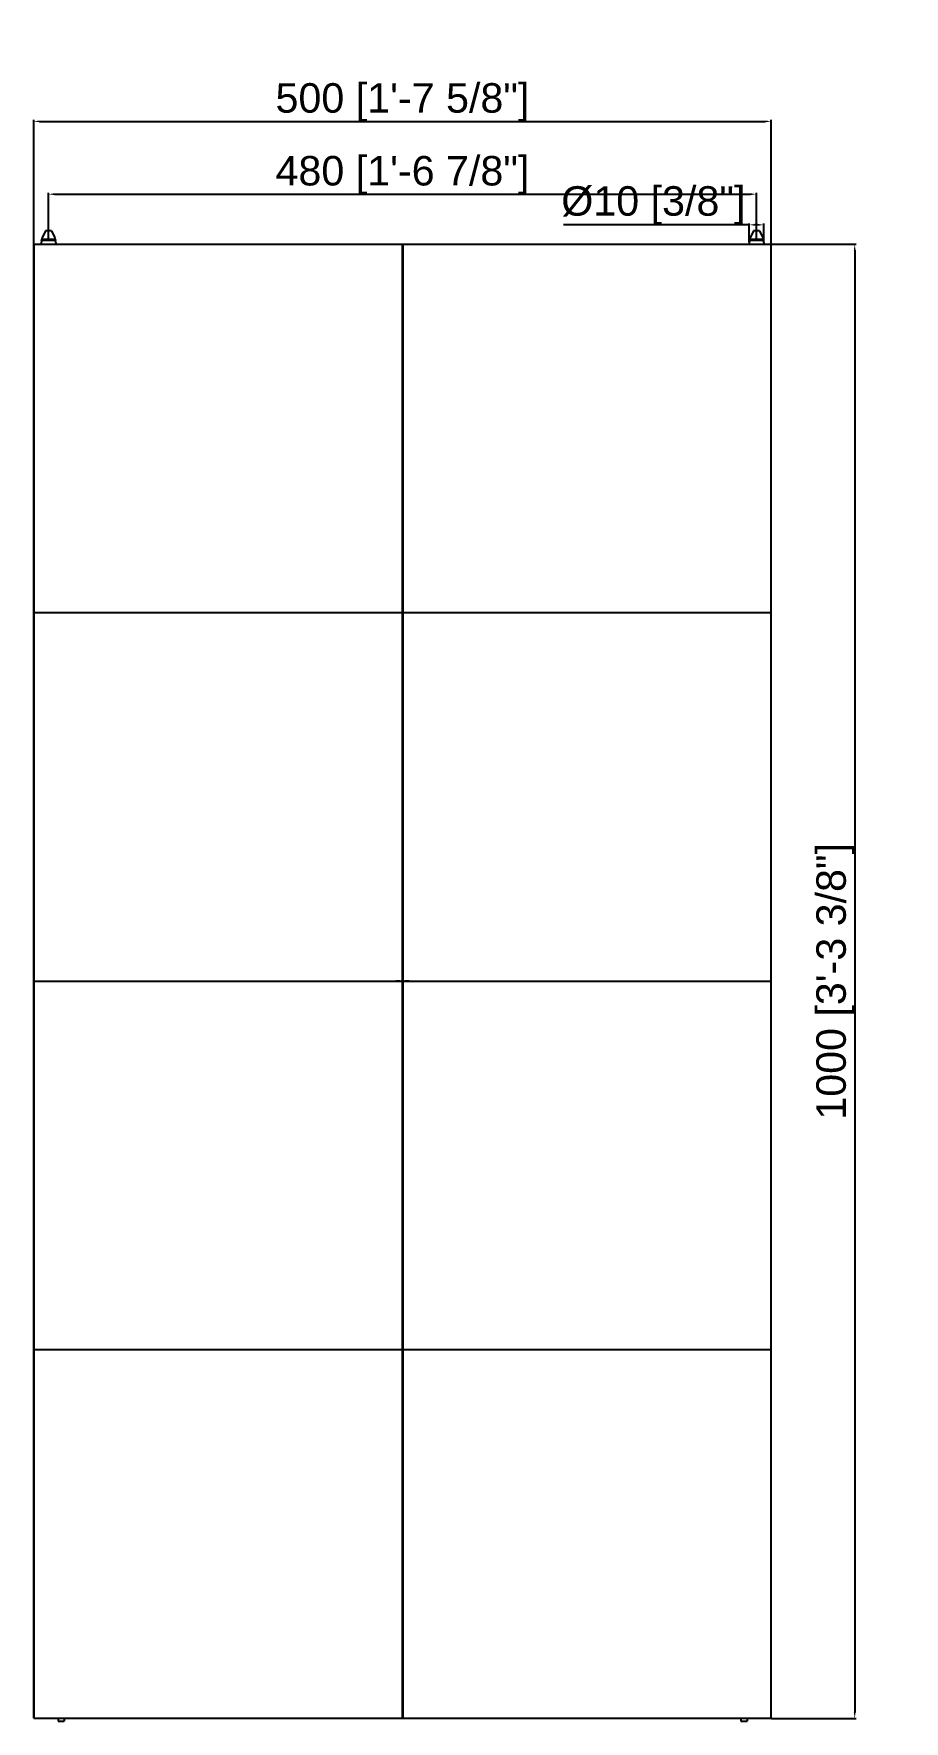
# Model space of a CAD drawing. Header units: millimetres. Extents: x -3132 to 28633, y 682 to 5849.
# Drawn here: x 5921 to 6511, y 1704 to 2848 of the extents above; entities that cross this region are included whole.
import ezdxf

# ---------------------------------------------------------------- set-up
doc = ezdxf.new("R2010")
doc.units = ezdxf.units.MM
doc.styles.get("Standard").update_dxf_attribs({"font": 'arial.ttf'})
doc.dimstyles.new('ISO-20', dxfattribs={"dimtxt": 20, "dimasz": 4, "dimexe": 1, "dimexo": 0.2, "dimgap": 0, "dimtad": 1, "dimtoh": 1, "dimdec": 1, "dimzin": 9, "dimdsep": 46, "dimtxsty": 'Standard', "dimblk": '_FILLED', "dimcen": 0.2, "dimclrd": 256, "dimclre": 256, "dimclrt": 256, "dimadec": 1, "dimazin": 2, "dimtfac": 1, "dimtdec": 1, "dimtofl": 0, "dimtmove": 0, "dimatfit": 3, "dimldrblk": '_FILLED', "dimfxl": 1, "dimtolj": 1, "dimtzin": 0, "dimarcsym": 0})

# ---------------------------------------------------------------- blocks, each defined once
blk = doc.blocks.new('_FILLED')
at = {"color": 0, "linetype": 'ByBlock'}
blk.add_solid([(0, 0), (-1, 0.15), (-1, -0.15)], dxfattribs=at)
blk = doc.blocks.new('*D4')
at = {"lineweight": -2, "transparency": 16777216}
for p, q in [((5920.7, 2705.7), (5920.7, 2789.9)), ((5924.7, 2788.9), (6416.7, 2788.9)), ((6420.7, 2705.7), (6420.7, 2789.9))]:
    blk.add_line(p, q, dxfattribs=at)
at = {"layer": 'Defpoints', "color": 0, "transparency": 16777216}
for p in [(6420.7, 2788.9), (5920.7, 2705.5), (6420.7, 2705.5)]:
    blk.add_point(p, dxfattribs=at)
at = {"lineweight": -2, "transparency": 16777216, "xscale": 4, "yscale": 4, "zscale": 4, "rotation": 180}
blk.add_blockref('_FILLED', (5920.7, 2788.9), dxfattribs=at)
at = {"lineweight": -2, "transparency": 16777216, "xscale": 4, "yscale": 4, "zscale": 4}
blk.add_blockref('_FILLED', (6420.7, 2788.9), dxfattribs=at)
at = {"transparency": 16777216, "insert": (6170.7, 2801.8), "char_height": 20, "attachment_point": 5}
blk.add_mtext('\\A1;500 [1\'-7 5/8"]', dxfattribs=at)
blk = doc.blocks.new('*D5')
at = {"lineweight": -2, "transparency": 16777216}
for p, q in [((6420.9, 2705.5), (6478.3, 2705.5)), ((6477.3, 2701.5), (6477.3, 1709.5)), ((6420.9, 1705.5), (6478.3, 1705.5))]:
    blk.add_line(p, q, dxfattribs=at)
at = {"layer": 'Defpoints', "color": 0, "transparency": 16777216}
for p in [(6420.7, 2705.5), (6420.7, 1705.5), (6477.3, 1705.5)]:
    blk.add_point(p, dxfattribs=at)
at = {"lineweight": -2, "transparency": 16777216, "xscale": 4, "yscale": 4, "zscale": 4}
for p, rotation in [((6477.3, 2705.5), 90), ((6477.3, 1705.5), 270)]:
    blk.add_blockref('_FILLED', p, dxfattribs=dict(at, rotation=rotation))
at = {"transparency": 16777216, "insert": (6464.3, 2205.5), "char_height": 20, "attachment_point": 5, "rotation": 90}
blk.add_mtext('\\A1;1000 [3\'-3 3/8"]', dxfattribs=at)
blk = doc.blocks.new('*D9')
at = {"lineweight": -2, "transparency": 16777216}
for p, q in [((5930.7, 2709.2), (5930.7, 2740.5)), ((5934.7, 2739.5), (6406.7, 2739.5)), ((6410.7, 2709.2), (6410.7, 2740.5))]:
    blk.add_line(p, q, dxfattribs=at)
at = {"layer": 'Defpoints', "color": 0, "transparency": 16777216}
for p in [(6410.7, 2739.5), (5930.7, 2709), (6410.7, 2709)]:
    blk.add_point(p, dxfattribs=at)
at = {"lineweight": -2, "transparency": 16777216, "xscale": 4, "yscale": 4, "zscale": 4, "rotation": 180}
blk.add_blockref('_FILLED', (5930.7, 2739.5), dxfattribs=at)
at = {"lineweight": -2, "transparency": 16777216, "xscale": 4, "yscale": 4, "zscale": 4}
blk.add_blockref('_FILLED', (6410.7, 2739.5), dxfattribs=at)
at = {"transparency": 16777216, "insert": (6170.7, 2752.4), "char_height": 20, "attachment_point": 5}
blk.add_mtext('\\A1;480 [1\'-6 7/8"]', dxfattribs=at)
blk = doc.blocks.new('*D14')
at = {"lineweight": -2, "transparency": 16777216}
for p, q in [((6405.7, 2718.7), (6279.8, 2718.7)), ((6405.7, 2707), (6405.7, 2719.7)), ((6411.7, 2718.7), (6409.7, 2718.7)), ((6415.7, 2707), (6415.7, 2719.7))]:
    blk.add_line(p, q, dxfattribs=at)
at = {"layer": 'Defpoints', "color": 0, "transparency": 16777216}
for p in [(6405.7, 2718.7), (6405.7, 2706.8), (6415.7, 2706.8)]:
    blk.add_point(p, dxfattribs=at)
at = {"lineweight": -2, "transparency": 16777216, "xscale": 4, "yscale": 4, "zscale": 4, "rotation": 180}
blk.add_blockref('_FILLED', (6405.7, 2718.7), dxfattribs=at)
at = {"lineweight": -2, "transparency": 16777216, "xscale": 4, "yscale": 4, "zscale": 4}
blk.add_blockref('_FILLED', (6415.7, 2718.7), dxfattribs=at)
at = {"transparency": 16777216, "insert": (6340.8, 2731.9), "char_height": 20, "attachment_point": 5}
blk.add_mtext('\\A1;%%c10 [3/8"]', dxfattribs=at)

msp = doc.modelspace()

# ---------------------------------------------------------------- linework, layer by layer
at = {"linetype": 'Continuous'}
for p, q in [((5928.747, 2714.533), (5926.622, 2710.283)), ((5932.747, 2714.533), (5928.747, 2714.533)), ((5932.747, 2714.533), (5934.872, 2710.283)), ((6408.747, 2714.533), (6406.622, 2710.283)), ((6412.747, 2714.533), (6408.747, 2714.533)), ((6412.747, 2714.533), (6414.872, 2710.283)), ((5920.747, 1705.533), (5920.747, 2705.533)), ((5920.747, 2705.533), (6420.747, 2705.533)), ((5920.847, 2705.433), (5920.847, 2455.633)), ((6170.647, 2705.433), (5920.847, 2705.433)), ((5925.786, 2706.897), (5925.747, 2706.783)), ((5925.747, 2706.783), (5925.747, 2705.533)), ((5925.832, 2707.042), (5925.786, 2706.897)), ((5925.887, 2707.239), (5925.832, 2707.042)), ((5925.949, 2707.491), (5925.887, 2707.239)), ((5935.454, 2708.061), (5926.039, 2708.061)), ((5926.119, 2708.515), (5926.123, 2708.533)), ((5926.269, 2708.955), (5935.224, 2708.955)), ((5926.482, 2709.534), (5926.542, 2709.763)), ((5926.542, 2709.763), (5926.582, 2709.962)), ((5926.582, 2709.962), (5926.603, 2710.104)), ((5926.603, 2710.104), (5926.612, 2710.181)), ((5926.612, 2710.181), (5926.616, 2710.219)), ((5926.616, 2710.219), (5926.622, 2710.283)), ((5934.872, 2710.283), (5934.877, 2710.219)), ((5934.877, 2710.219), (5934.882, 2710.181)), ((5934.882, 2710.181), (5934.89, 2710.104)), ((5934.89, 2710.104), (5934.9, 2710.04)), ((5934.9, 2710.04), (5934.917, 2709.933)), ((5935.371, 2708.531), (5935.375, 2708.515)), ((5935.747, 2706.783), (5935.747, 2705.533)), ((5936.247, 2705.533), (5936.247, 2705.433)), ((5936.42, 2705.533), (5936.42, 2705.433)), ((5938.412, 2705.433), (5938.412, 2705.533)), ((5940.082, 2705.533), (5940.082, 2705.433)), ((5942.074, 2705.433), (5942.074, 2705.533)), ((5942.247, 2705.433), (5942.247, 2705.533)), ((5948.747, 2705.433), (5948.747, 2705.533)), ((5949.902, 2705.433), (5949.902, 2705.533)), ((6024.592, 2705.433), (6024.592, 2705.533)), ((6025.747, 2705.533), (6025.747, 2705.433)), ((6065.747, 2705.433), (6065.747, 2705.533)), ((6066.902, 2705.433), (6066.902, 2705.533)), ((6149.592, 2705.433), (6149.592, 2705.533)), ((6150.747, 2705.533), (6150.747, 2705.433)), ((6170.647, 2455.633), (6170.647, 2705.433)), ((6170.847, 2703.733), (6170.647, 2703.733)), ((6170.847, 2703.411), (6170.647, 2703.411)), ((6170.847, 2702.933), (6170.647, 2702.933)), ((6170.847, 2701.933), (6170.647, 2701.933)), ((6170.847, 2705.433), (6170.847, 2455.633)), ((6420.647, 2705.433), (6170.847, 2705.433)), ((6190.747, 2705.433), (6190.747, 2705.533)), ((6191.902, 2705.433), (6191.902, 2705.533)), ((6274.592, 2705.433), (6274.592, 2705.533)), ((6275.747, 2705.533), (6275.747, 2705.433)), ((6315.747, 2705.433), (6315.747, 2705.533)), ((6316.902, 2705.433), (6316.902, 2705.533)), ((6391.592, 2705.433), (6391.592, 2705.533)), ((6392.747, 2705.533), (6392.747, 2705.433)), ((6399.247, 2705.533), (6399.247, 2705.433)), ((6399.42, 2705.533), (6399.42, 2705.433)), ((6401.412, 2705.433), (6401.412, 2705.533)), ((6403.082, 2705.533), (6403.082, 2705.433)), ((6405.074, 2705.433), (6405.074, 2705.533)), ((6405.247, 2705.433), (6405.247, 2705.533)), ((6405.786, 2706.897), (6405.747, 2706.783)), ((6405.747, 2706.783), (6405.747, 2705.533)), ((6405.832, 2707.042), (6405.786, 2706.897)), ((6405.887, 2707.239), (6405.832, 2707.042)), ((6405.949, 2707.491), (6405.887, 2707.239)), ((6415.454, 2708.061), (6406.039, 2708.061)), ((6406.119, 2708.515), (6406.123, 2708.533)), ((6406.269, 2708.955), (6415.224, 2708.955)), ((6406.482, 2709.534), (6406.542, 2709.763)), ((6406.542, 2709.763), (6406.582, 2709.962)), ((6406.582, 2709.962), (6406.603, 2710.104)), ((6406.603, 2710.104), (6406.612, 2710.181)), ((6406.612, 2710.181), (6406.616, 2710.219)), ((6406.616, 2710.219), (6406.622, 2710.283)), ((6414.872, 2710.283), (6414.877, 2710.219)), ((6414.877, 2710.219), (6414.882, 2710.181)), ((6414.882, 2710.181), (6414.89, 2710.104)), ((6414.89, 2710.104), (6414.9, 2710.04)), ((6414.9, 2710.04), (6414.917, 2709.933)), ((6415.371, 2708.531), (6415.375, 2708.515)), ((6415.747, 2706.783), (6415.747, 2705.533)), ((6420.647, 2455.633), (6420.647, 2705.433)), ((6420.747, 1705.533), (6420.747, 2705.533)), ((6170.847, 2700.971), (6170.647, 2700.971)), ((6170.647, 2699.976), (6170.847, 2699.976)), ((6170.847, 2698.558), (6170.647, 2698.558)), ((6170.647, 2697.564), (6170.847, 2697.564)), ((6170.847, 2696.651), (6170.647, 2696.651)), ((6170.647, 2693.652), (6170.847, 2693.652)), ((5920.747, 2680.033), (5920.847, 2680.033)), ((5920.847, 2678.878), (5920.747, 2678.878)), ((6170.847, 2687.011), (6170.647, 2687.011)), ((6170.647, 2686.016), (6170.847, 2686.016)), ((6170.847, 2685.833), (6170.647, 2685.833)), ((6170.847, 2684.033), (6170.647, 2684.033)), ((6420.647, 2680.033), (6420.747, 2680.033)), ((6420.647, 2678.878), (6420.747, 2678.878)), ((6170.847, 2636.099), (6170.647, 2636.099)), ((6170.647, 2634.601), (6170.847, 2634.601)), ((6170.847, 2632.014), (6170.647, 2632.014)), ((6170.647, 2631.516), (6170.847, 2631.516)), ((6170.847, 2631.455), (6170.647, 2631.455)), ((6170.647, 2630.455), (6170.847, 2630.455)), ((6170.847, 2626.499), (6170.647, 2626.499)), ((6170.647, 2625.499), (6170.847, 2625.499)), ((6170.847, 2624.729), (6170.647, 2624.729)), ((6170.647, 2624.229), (6170.847, 2624.229)), ((6170.847, 2623.316), (6170.647, 2623.316)), ((6170.647, 2622.816), (6170.847, 2622.816)), ((6170.847, 2622.71), (6170.647, 2622.71)), ((6170.647, 2622.21), (6170.847, 2622.21)), ((6170.647, 2613.267), (6170.747, 2613.322)), ((6170.847, 2613.267), (6170.747, 2613.322)), ((5920.747, 2602.533), (5920.847, 2602.533)), ((5920.747, 2600.533), (5920.847, 2600.533)), ((6420.747, 2602.533), (6420.647, 2602.533)), ((6420.647, 2600.533), (6420.747, 2600.533)), ((5920.847, 2560.533), (5920.747, 2560.533)), ((5920.747, 2558.533), (5920.847, 2558.533)), ((6420.747, 2560.533), (6420.647, 2560.533)), ((6420.747, 2558.533), (6420.647, 2558.533)), ((6170.647, 2548.843), (6170.747, 2548.859)), ((6170.727, 2547.708), (6170.647, 2547.782)), ((6170.727, 2547.708), (6170.747, 2548.065)), ((6170.747, 2548.065), (6170.747, 2548.984)), ((6170.767, 2547.708), (6170.847, 2547.782)), ((6170.847, 2521.947), (6170.647, 2521.947)), ((6170.647, 2521.24), (6170.847, 2521.24)), ((6170.847, 2518.412), (6170.647, 2518.412)), ((6170.647, 2516.29), (6170.847, 2516.29)), ((5920.847, 2476.688), (5920.747, 2476.688)), ((5920.847, 2475.533), (5920.747, 2475.533)), ((6170.847, 2479.276), (6170.647, 2479.276)), ((6170.647, 2477.154), (6170.847, 2477.154)), ((6170.847, 2474.326), (6170.647, 2474.326)), ((6170.647, 2473.619), (6170.847, 2473.619)), ((6420.647, 2476.688), (6420.747, 2476.688)), ((6420.747, 2475.533), (6420.647, 2475.533)), ((5920.847, 2455.633), (6170.647, 2455.633)), ((5920.847, 2455.433), (5920.847, 2205.633)), ((6170.647, 2455.433), (5920.847, 2455.433)), ((5922.547, 2455.633), (5922.547, 2455.433)), ((5922.869, 2455.633), (5922.869, 2455.433)), ((5923.347, 2455.633), (5923.347, 2455.433)), ((5931.413, 2455.633), (5931.413, 2455.433)), ((5932.408, 2455.433), (5932.408, 2455.633)), ((5939.269, 2455.633), (5939.269, 2455.433)), ((5940.264, 2455.433), (5940.264, 2455.633)), ((5940.447, 2455.633), (5940.447, 2455.433)), ((5942.247, 2455.633), (5942.247, 2455.433)), ((6033.725, 2455.633), (6033.525, 2455.433)), ((6036.071, 2455.433), (6036.271, 2455.633)), ((6036.52, 2455.633), (6036.32, 2455.433)), ((6036.732, 2455.433), (6036.932, 2455.633)), ((6037.196, 2455.633), (6036.996, 2455.433)), ((6038.191, 2455.633), (6037.991, 2455.433)), ((6040.313, 2455.433), (6040.513, 2455.633)), ((6041.721, 2455.433), (6041.921, 2455.633)), ((6043.682, 2455.433), (6043.682, 2455.633)), ((6044.677, 2455.433), (6044.677, 2455.633)), ((6044.829, 2455.633), (6044.829, 2455.433)), ((6046.664, 2455.433), (6046.664, 2455.633)), ((6046.816, 2455.633), (6046.816, 2455.433)), ((6047.812, 2455.633), (6047.812, 2455.433)), ((6052.067, 2455.633), (6051.867, 2455.433)), ((6053.274, 2455.433), (6053.474, 2455.633)), ((6053.807, 2455.633), (6053.607, 2455.433)), ((6056.152, 2455.433), (6056.352, 2455.633)), ((6094.747, 2455.433), (6094.747, 2455.633)), ((6096.547, 2455.433), (6096.547, 2455.633)), ((6096.967, 2455.633), (6096.967, 2455.433)), ((6097.962, 2455.433), (6097.962, 2455.633)), ((6107.532, 2455.633), (6107.532, 2455.433)), ((6108.526, 2455.433), (6108.526, 2455.633)), ((6108.947, 2455.433), (6108.947, 2455.633)), ((6110.747, 2455.633), (6110.747, 2455.433)), ((6112.608, 2455.633), (6112.608, 2455.433)), ((6113.61, 2455.433), (6113.61, 2455.633)), ((6117.781, 2455.633), (6117.781, 2455.433)), ((6118.781, 2455.433), (6118.781, 2455.633)), ((6119.551, 2455.633), (6119.551, 2455.433)), ((6120.05, 2455.433), (6120.05, 2455.633)), ((6121.447, 2455.433), (6121.447, 2455.633)), ((6121.57, 2455.633), (6121.57, 2455.433)), ((6122.069, 2455.433), (6122.069, 2455.633)), ((6155.689, 2455.633), (6155.689, 2455.433)), ((6156.688, 2455.433), (6156.688, 2455.633)), ((6156.847, 2455.433), (6156.847, 2455.633)), ((6158.647, 2455.633), (6158.647, 2455.433)), ((6158.805, 2455.633), (6158.805, 2455.433)), ((6159.805, 2455.433), (6159.805, 2455.633)), ((6170.647, 2205.633), (6170.647, 2455.433)), ((6170.847, 2455.633), (6420.647, 2455.633)), ((6170.847, 2455.433), (6170.847, 2205.633)), ((6420.647, 2455.433), (6170.847, 2455.433)), ((6181.689, 2455.633), (6181.689, 2455.433)), ((6182.688, 2455.433), (6182.688, 2455.633)), ((6182.847, 2455.433), (6182.847, 2455.633)), ((6184.647, 2455.633), (6184.647, 2455.433)), ((6184.805, 2455.633), (6184.805, 2455.433)), ((6185.805, 2455.433), (6185.805, 2455.633)), ((6219.424, 2455.633), (6219.424, 2455.433)), ((6219.924, 2455.433), (6219.924, 2455.633)), ((6220.03, 2455.633), (6220.03, 2455.433)), ((6220.53, 2455.433), (6220.53, 2455.633)), ((6221.443, 2455.633), (6221.443, 2455.433)), ((6221.943, 2455.433), (6221.943, 2455.633)), ((6222.713, 2455.633), (6222.713, 2455.433)), ((6223.713, 2455.433), (6223.713, 2455.633)), ((6227.883, 2455.633), (6227.883, 2455.433)), ((6228.885, 2455.433), (6228.885, 2455.633)), ((6230.747, 2455.633), (6230.747, 2455.433)), ((6232.547, 2455.433), (6232.547, 2455.633)), ((6232.967, 2455.633), (6232.967, 2455.433)), ((6233.962, 2455.433), (6233.962, 2455.633)), ((6243.532, 2455.633), (6243.532, 2455.433)), ((6244.526, 2455.433), (6244.526, 2455.633)), ((6244.947, 2455.433), (6244.947, 2455.633)), ((6246.747, 2455.433), (6246.747, 2455.633)), ((6285.141, 2455.633), (6285.341, 2455.433)), ((6287.887, 2455.433), (6287.687, 2455.633)), ((6288.02, 2455.633), (6288.22, 2455.433)), ((6289.627, 2455.433), (6289.427, 2455.633)), ((6293.682, 2455.433), (6293.682, 2455.633)), ((6294.677, 2455.433), (6294.677, 2455.633)), ((6294.829, 2455.633), (6294.829, 2455.433)), ((6296.664, 2455.433), (6296.664, 2455.633)), ((6296.816, 2455.633), (6296.816, 2455.433)), ((6297.812, 2455.633), (6297.812, 2455.433)), ((6299.572, 2455.633), (6299.772, 2455.433)), ((6300.98, 2455.633), (6301.18, 2455.433)), ((6303.503, 2455.433), (6303.303, 2455.633)), ((6304.498, 2455.433), (6304.298, 2455.633)), ((6304.562, 2455.633), (6304.762, 2455.433)), ((6305.173, 2455.433), (6304.973, 2455.633)), ((6305.223, 2455.633), (6305.423, 2455.433)), ((6307.969, 2455.433), (6307.769, 2455.633)), ((6399.247, 2455.633), (6399.247, 2455.433)), ((6401.047, 2455.633), (6401.047, 2455.433)), ((6401.23, 2455.633), (6401.23, 2455.433)), ((6402.225, 2455.433), (6402.225, 2455.633)), ((6409.085, 2455.633), (6409.085, 2455.433)), ((6410.08, 2455.433), (6410.08, 2455.633)), ((6418.147, 2455.633), (6418.147, 2455.433)), ((6418.625, 2455.633), (6418.625, 2455.433)), ((6418.947, 2455.433), (6418.947, 2455.633)), ((6420.647, 2205.633), (6420.647, 2455.433)), ((5920.747, 2435.533), (5920.847, 2435.533)), ((5920.847, 2434.378), (5920.747, 2434.378)), ((6170.847, 2437.447), (6170.647, 2437.447)), ((6170.647, 2436.74), (6170.847, 2436.74)), ((6170.847, 2433.912), (6170.647, 2433.912)), ((6170.647, 2431.79), (6170.847, 2431.79)), ((6420.647, 2435.533), (6420.747, 2435.533)), ((6420.647, 2434.378), (6420.747, 2434.378)), ((6170.847, 2394.776), (6170.647, 2394.776)), ((6170.647, 2392.654), (6170.847, 2392.654)), ((6170.847, 2389.826), (6170.647, 2389.826)), ((6170.647, 2389.119), (6170.847, 2389.119)), ((6170.647, 2363.267), (6170.747, 2363.322)), ((6170.847, 2363.267), (6170.747, 2363.322)), ((5920.747, 2352.533), (5920.847, 2352.533)), ((5920.747, 2350.533), (5920.847, 2350.533)), ((6420.747, 2352.533), (6420.647, 2352.533)), ((6420.647, 2350.533), (6420.747, 2350.533)), ((5920.847, 2310.533), (5920.747, 2310.533)), ((5920.747, 2308.533), (5920.847, 2308.533)), ((6420.747, 2310.533), (6420.647, 2310.533)), ((6420.747, 2308.533), (6420.647, 2308.533)), ((6170.647, 2298.843), (6170.747, 2298.859)), ((6170.727, 2297.708), (6170.647, 2297.782)), ((6170.727, 2297.708), (6170.747, 2298.065)), ((6170.747, 2298.065), (6170.747, 2298.984)), ((6170.767, 2297.708), (6170.847, 2297.782)), ((6170.847, 2271.947), (6170.647, 2271.947)), ((6170.647, 2271.24), (6170.847, 2271.24)), ((6170.847, 2268.412), (6170.647, 2268.412)), ((6170.647, 2266.29), (6170.847, 2266.29)), ((5920.847, 2232.188), (5920.747, 2232.188)), ((5920.847, 2231.033), (5920.747, 2231.033)), ((6170.847, 2229.276), (6170.647, 2229.276)), ((6170.647, 2227.154), (6170.847, 2227.154)), ((6170.847, 2224.326), (6170.647, 2224.326)), ((6170.647, 2223.619), (6170.847, 2223.619)), ((6420.647, 2232.188), (6420.747, 2232.188)), ((6420.647, 2231.033), (6420.747, 2231.033)), ((6170.647, 2214.969), (6170.747, 2215.183)), ((6170.747, 2215.183), (6170.847, 2214.969)), ((5920.847, 2205.633), (6170.647, 2205.633)), ((5920.847, 2205.433), (5920.847, 1955.633)), ((6170.647, 2205.433), (5920.847, 2205.433)), ((5922.547, 2205.633), (5922.547, 2205.433)), ((5970.547, 2205.633), (5970.547, 2205.433)), ((5972.354, 2205.633), (5972.354, 2205.433)), ((5973.845, 2205.433), (5973.845, 2205.633)), ((5977.649, 2205.633), (5977.649, 2205.433)), ((5979.139, 2205.433), (5979.139, 2205.633)), ((5980.947, 2205.433), (5980.947, 2205.633)), ((6044.882, 2205.633), (6044.882, 2205.433)), ((6046.612, 2205.433), (6046.612, 2205.633)), ((6098.367, 2205.633), (6098.367, 2205.433)), ((6098.682, 2205.633), (6098.682, 2205.433)), ((6100.488, 2205.433), (6100.488, 2205.633)), ((6100.75, 2205.633), (6100.75, 2205.433)), ((6104.449, 2205.433), (6104.449, 2205.633)), ((6104.622, 2205.633), (6104.622, 2205.433)), ((6108.872, 2205.433), (6108.872, 2205.633)), ((6109.045, 2205.633), (6109.045, 2205.433)), ((6114.047, 2205.633), (6114.047, 2205.433)), ((6114.565, 2205.633), (6114.565, 2205.433)), ((6115.334, 2205.633), (6115.334, 2205.433)), ((6116.333, 2205.433), (6116.333, 2205.633)), ((6117.161, 2205.633), (6117.161, 2205.433)), ((6118.16, 2205.433), (6118.16, 2205.633)), ((6118.929, 2205.433), (6118.929, 2205.633)), ((6119.447, 2205.433), (6119.447, 2205.633)), ((6121.447, 2205.433), (6121.447, 2205.633)), ((6121.57, 2205.633), (6121.57, 2205.433)), ((6122.069, 2205.433), (6122.069, 2205.633)), ((6155.689, 2205.633), (6155.689, 2205.433)), ((6156.688, 2205.433), (6156.688, 2205.633)), ((6156.847, 2205.433), (6156.847, 2205.633)), ((6158.647, 2205.633), (6158.647, 2205.433)), ((6158.805, 2205.633), (6158.805, 2205.433)), ((6159.805, 2205.433), (6159.805, 2205.633)), ((6166.247, 2205.533), (6166.293, 2205.633)), ((6169.247, 2205.533), (6166.247, 2205.533)), ((6170.647, 1955.633), (6170.647, 2205.433)), ((6170.847, 2205.633), (6420.647, 2205.633)), ((6170.847, 2205.433), (6170.847, 1955.633)), ((6420.647, 2205.433), (6170.847, 2205.433)), ((6175.247, 2205.533), (6172.247, 2205.533)), ((6175.2, 2205.633), (6175.247, 2205.533)), ((6181.689, 2205.633), (6181.689, 2205.433)), ((6182.688, 2205.433), (6182.688, 2205.633)), ((6182.847, 2205.433), (6182.847, 2205.633)), ((6184.647, 2205.633), (6184.647, 2205.433)), ((6184.805, 2205.633), (6184.805, 2205.433)), ((6185.805, 2205.433), (6185.805, 2205.633)), ((6219.424, 2205.633), (6219.424, 2205.433)), ((6219.924, 2205.433), (6219.924, 2205.633)), ((6220.03, 2205.633), (6220.03, 2205.433)), ((6220.53, 2205.433), (6220.53, 2205.633)), ((6222.047, 2205.633), (6222.047, 2205.433)), ((6222.565, 2205.633), (6222.565, 2205.433)), ((6223.334, 2205.633), (6223.334, 2205.433)), ((6224.333, 2205.433), (6224.333, 2205.633)), ((6225.161, 2205.633), (6225.161, 2205.433)), ((6226.16, 2205.433), (6226.16, 2205.633)), ((6226.929, 2205.433), (6226.929, 2205.633)), ((6227.447, 2205.433), (6227.447, 2205.633)), ((6232.449, 2205.433), (6232.449, 2205.633)), ((6232.622, 2205.633), (6232.622, 2205.433)), ((6236.872, 2205.433), (6236.872, 2205.633)), ((6237.045, 2205.633), (6237.045, 2205.433)), ((6240.744, 2205.433), (6240.744, 2205.633)), ((6241.006, 2205.633), (6241.006, 2205.433)), ((6242.812, 2205.633), (6242.812, 2205.433)), ((6243.126, 2205.633), (6243.126, 2205.433)), ((6294.882, 2205.433), (6294.882, 2205.633)), ((6296.612, 2205.633), (6296.612, 2205.433)), ((6360.547, 2205.433), (6360.547, 2205.633)), ((6362.354, 2205.633), (6362.354, 2205.433)), ((6363.845, 2205.433), (6363.845, 2205.633)), ((6367.649, 2205.633), (6367.649, 2205.433)), ((6369.139, 2205.433), (6369.139, 2205.633)), ((6370.947, 2205.633), (6370.947, 2205.433)), ((6418.947, 2205.633), (6418.947, 2205.433)), ((6420.647, 1955.633), (6420.647, 2205.433)), ((6170.847, 2196.533), (6170.647, 2196.533)), ((6170.847, 2187.447), (6170.647, 2187.447)), ((6170.647, 2186.74), (6170.847, 2186.74)), ((5920.747, 2180.033), (5920.847, 2180.033)), ((5920.847, 2178.878), (5920.747, 2178.878)), ((6170.847, 2183.912), (6170.647, 2183.912)), ((6170.647, 2181.79), (6170.847, 2181.79)), ((6420.747, 2180.033), (6420.647, 2180.033)), ((6420.647, 2178.878), (6420.747, 2178.878)), ((6170.847, 2144.776), (6170.647, 2144.776)), ((6170.647, 2142.654), (6170.847, 2142.654)), ((6170.847, 2139.826), (6170.647, 2139.826)), ((6170.647, 2139.119), (6170.847, 2139.119)), ((6170.647, 2113.267), (6170.747, 2113.322)), ((6170.847, 2113.267), (6170.747, 2113.322)), ((5920.747, 2102.533), (5920.847, 2102.533)), ((5920.747, 2100.533), (5920.847, 2100.533)), ((6420.747, 2102.533), (6420.647, 2102.533)), ((6420.647, 2100.533), (6420.747, 2100.533)), ((5920.847, 2060.533), (5920.747, 2060.533)), ((5920.747, 2058.533), (5920.847, 2058.533)), ((6420.747, 2060.533), (6420.647, 2060.533)), ((6420.747, 2058.533), (6420.647, 2058.533)), ((6170.647, 2048.843), (6170.747, 2048.859)), ((6170.727, 2047.708), (6170.647, 2047.782)), ((6170.727, 2047.708), (6170.747, 2048.065)), ((6170.747, 2048.065), (6170.747, 2048.984)), ((6170.767, 2047.708), (6170.847, 2047.782)), ((6170.847, 2021.947), (6170.647, 2021.947)), ((6170.647, 2021.24), (6170.847, 2021.24)), ((6170.847, 2018.412), (6170.647, 2018.412)), ((6170.647, 2016.29), (6170.847, 2016.29)), ((5920.847, 1976.688), (5920.747, 1976.688)), ((5920.847, 1975.533), (5920.747, 1975.533)), ((6170.847, 1979.276), (6170.647, 1979.276)), ((6170.647, 1977.154), (6170.847, 1977.154)), ((6170.847, 1974.326), (6170.647, 1974.326)), ((6170.647, 1973.619), (6170.847, 1973.619)), ((6420.647, 1976.688), (6420.747, 1976.688)), ((6420.747, 1975.533), (6420.647, 1975.533)), ((5920.847, 1955.633), (6170.647, 1955.633)), ((5920.847, 1955.433), (5920.847, 1705.633)), ((6170.647, 1955.433), (5920.847, 1955.433)), ((5922.547, 1955.633), (5922.547, 1955.433)), ((5922.869, 1955.433), (5922.869, 1955.633)), ((5923.347, 1955.433), (5923.347, 1955.633)), ((5931.413, 1955.633), (5931.413, 1955.433)), ((5932.408, 1955.433), (5932.408, 1955.633)), ((5939.269, 1955.633), (5939.269, 1955.433)), ((5940.264, 1955.433), (5940.264, 1955.633)), ((5940.447, 1955.433), (5940.447, 1955.633)), ((5942.247, 1955.433), (5942.247, 1955.633)), ((6033.525, 1955.633), (6033.725, 1955.433)), ((6036.271, 1955.433), (6036.071, 1955.633)), ((6036.32, 1955.633), (6036.52, 1955.433)), ((6036.932, 1955.433), (6036.732, 1955.633)), ((6036.996, 1955.633), (6037.196, 1955.433)), ((6037.991, 1955.633), (6038.191, 1955.433)), ((6040.513, 1955.433), (6040.313, 1955.633)), ((6041.921, 1955.433), (6041.721, 1955.633)), ((6043.682, 1955.433), (6043.682, 1955.633)), ((6044.677, 1955.433), (6044.677, 1955.633)), ((6044.829, 1955.633), (6044.829, 1955.433)), ((6046.664, 1955.433), (6046.664, 1955.633)), ((6046.816, 1955.633), (6046.816, 1955.433)), ((6047.812, 1955.633), (6047.812, 1955.433)), ((6051.867, 1955.633), (6052.067, 1955.433)), ((6053.474, 1955.433), (6053.274, 1955.633)), ((6053.607, 1955.633), (6053.807, 1955.433)), ((6056.352, 1955.433), (6056.152, 1955.633)), ((6094.747, 1955.633), (6094.747, 1955.433)), ((6096.547, 1955.633), (6096.547, 1955.433)), ((6096.967, 1955.633), (6096.967, 1955.433)), ((6097.962, 1955.433), (6097.962, 1955.633)), ((6107.532, 1955.633), (6107.532, 1955.433)), ((6108.526, 1955.433), (6108.526, 1955.633)), ((6108.947, 1955.633), (6108.947, 1955.433)), ((6110.747, 1955.433), (6110.747, 1955.633)), ((6112.608, 1955.633), (6112.608, 1955.433)), ((6113.61, 1955.433), (6113.61, 1955.633)), ((6117.781, 1955.633), (6117.781, 1955.433)), ((6118.781, 1955.433), (6118.781, 1955.633)), ((6119.551, 1955.633), (6119.551, 1955.433)), ((6120.05, 1955.433), (6120.05, 1955.633)), ((6121.447, 1955.433), (6121.447, 1955.633)), ((6121.57, 1955.633), (6121.57, 1955.433)), ((6122.069, 1955.433), (6122.069, 1955.633)), ((6155.689, 1955.633), (6155.689, 1955.433)), ((6156.688, 1955.433), (6156.688, 1955.633)), ((6156.847, 1955.433), (6156.847, 1955.633)), ((6158.647, 1955.633), (6158.647, 1955.433)), ((6158.805, 1955.633), (6158.805, 1955.433)), ((6159.805, 1955.433), (6159.805, 1955.633)), ((6170.647, 1705.633), (6170.647, 1955.433)), ((6170.847, 1955.633), (6420.647, 1955.633)), ((6420.647, 1955.433), (6170.847, 1955.433)), ((6170.847, 1955.433), (6170.847, 1705.633)), ((6181.689, 1955.633), (6181.689, 1955.433)), ((6182.688, 1955.433), (6182.688, 1955.633)), ((6182.847, 1955.433), (6182.847, 1955.633)), ((6184.647, 1955.633), (6184.647, 1955.433)), ((6184.805, 1955.633), (6184.805, 1955.433)), ((6185.805, 1955.433), (6185.805, 1955.633)), ((6219.424, 1955.633), (6219.424, 1955.433)), ((6219.924, 1955.433), (6219.924, 1955.633)), ((6220.03, 1955.633), (6220.03, 1955.433)), ((6220.53, 1955.433), (6220.53, 1955.633)), ((6221.443, 1955.633), (6221.443, 1955.433)), ((6221.943, 1955.433), (6221.943, 1955.633)), ((6222.713, 1955.633), (6222.713, 1955.433)), ((6223.713, 1955.433), (6223.713, 1955.633)), ((6227.883, 1955.633), (6227.883, 1955.433)), ((6228.885, 1955.433), (6228.885, 1955.633)), ((6230.747, 1955.433), (6230.747, 1955.633)), ((6232.547, 1955.633), (6232.547, 1955.433)), ((6232.967, 1955.633), (6232.967, 1955.433)), ((6233.962, 1955.433), (6233.962, 1955.633)), ((6243.532, 1955.633), (6243.532, 1955.433)), ((6244.526, 1955.433), (6244.526, 1955.633)), ((6244.947, 1955.633), (6244.947, 1955.433)), ((6246.747, 1955.633), (6246.747, 1955.433)), ((6285.341, 1955.633), (6285.141, 1955.433)), ((6287.687, 1955.433), (6287.887, 1955.633)), ((6288.22, 1955.633), (6288.02, 1955.433)), ((6289.427, 1955.433), (6289.627, 1955.633)), ((6293.682, 1955.433), (6293.682, 1955.633)), ((6294.677, 1955.433), (6294.677, 1955.633)), ((6294.829, 1955.633), (6294.829, 1955.433)), ((6296.664, 1955.433), (6296.664, 1955.633)), ((6296.816, 1955.633), (6296.816, 1955.433)), ((6297.812, 1955.633), (6297.812, 1955.433)), ((6299.772, 1955.633), (6299.572, 1955.433)), ((6301.18, 1955.633), (6300.98, 1955.433)), ((6303.303, 1955.433), (6303.503, 1955.633)), ((6304.298, 1955.433), (6304.498, 1955.633)), ((6304.762, 1955.633), (6304.562, 1955.433)), ((6304.973, 1955.433), (6305.173, 1955.633)), ((6305.423, 1955.633), (6305.223, 1955.433)), ((6307.769, 1955.433), (6307.969, 1955.633)), ((6399.247, 1955.433), (6399.247, 1955.633)), ((6401.047, 1955.433), (6401.047, 1955.633)), ((6401.23, 1955.633), (6401.23, 1955.433)), ((6402.225, 1955.433), (6402.225, 1955.633)), ((6409.085, 1955.633), (6409.085, 1955.433)), ((6410.08, 1955.433), (6410.08, 1955.633)), ((6418.147, 1955.433), (6418.147, 1955.633)), ((6418.625, 1955.433), (6418.625, 1955.633)), ((6418.947, 1955.433), (6418.947, 1955.633)), ((6420.647, 1705.633), (6420.647, 1955.433)), ((5920.747, 1935.533), (5920.847, 1935.533)), ((6170.847, 1937.447), (6170.647, 1937.447)), ((6170.647, 1936.74), (6170.847, 1936.74)), ((6420.647, 1935.533), (6420.747, 1935.533)), ((5920.847, 1934.378), (5920.747, 1934.378)), ((6170.847, 1933.912), (6170.647, 1933.912)), ((6170.647, 1931.79), (6170.847, 1931.79)), ((6420.647, 1934.378), (6420.747, 1934.378)), ((6170.847, 1894.776), (6170.647, 1894.776)), ((6170.647, 1892.654), (6170.847, 1892.654)), ((6170.847, 1889.826), (6170.647, 1889.826)), ((6170.647, 1889.119), (6170.847, 1889.119)), ((6170.647, 1863.267), (6170.747, 1863.322)), ((6170.847, 1863.267), (6170.747, 1863.322)), ((5920.747, 1852.533), (5920.847, 1852.533)), ((5920.747, 1850.533), (5920.847, 1850.533)), ((6420.747, 1852.533), (6420.647, 1852.533)), ((6420.647, 1850.533), (6420.747, 1850.533)), ((5920.847, 1810.533), (5920.747, 1810.533)), ((6420.747, 1810.533), (6420.647, 1810.533)), ((5920.747, 1808.533), (5920.847, 1808.533)), ((6170.647, 1798.843), (6170.747, 1798.859)), ((6170.727, 1797.708), (6170.647, 1797.782)), ((6170.727, 1797.708), (6170.747, 1798.065)), ((6170.747, 1798.065), (6170.747, 1798.984)), ((6170.767, 1797.708), (6170.847, 1797.782)), ((6420.747, 1808.533), (6420.647, 1808.533)), ((6170.847, 1788.855), (6170.647, 1788.855)), ((6170.647, 1788.356), (6170.847, 1788.356)), ((6170.847, 1788.25), (6170.647, 1788.25)), ((6170.647, 1787.75), (6170.847, 1787.75)), ((6170.847, 1786.836), (6170.647, 1786.836)), ((6170.647, 1786.337), (6170.847, 1786.337)), ((6170.847, 1785.567), (6170.647, 1785.567)), ((6170.647, 1784.567), (6170.847, 1784.567)), ((6170.847, 1779.533), (6170.647, 1779.533)), ((5920.847, 1732.188), (5920.747, 1732.188)), ((5920.847, 1731.033), (5920.747, 1731.033)), ((6420.647, 1732.188), (6420.747, 1732.188)), ((6420.747, 1731.033), (6420.647, 1731.033)), ((6170.647, 1727.033), (6170.847, 1727.033)), ((6170.647, 1725.233), (6170.847, 1725.233)), ((6170.847, 1725.05), (6170.647, 1725.05)), ((6170.647, 1724.055), (6170.847, 1724.055)), ((6170.847, 1717.413), (6170.647, 1717.413)), ((6170.647, 1714.415), (6170.847, 1714.415)), ((6170.847, 1713.502), (6170.647, 1713.502)), ((6170.647, 1712.507), (6170.847, 1712.507)), ((6170.847, 1711.09), (6170.647, 1711.09)), ((6170.647, 1710.095), (6170.847, 1710.095)), ((6170.647, 1709.133), (6170.847, 1709.133)), ((6170.647, 1708.133), (6170.847, 1708.133)), ((6170.647, 1707.655), (6170.847, 1707.655)), ((6170.647, 1707.333), (6170.847, 1707.333)), ((5920.747, 1705.533), (6420.747, 1705.533)), ((5920.847, 1705.633), (6170.647, 1705.633)), ((5937.172, 1705.533), (5937.172, 1703.533)), ((5937.172, 1703.533), (5941.322, 1703.533)), ((5941.322, 1705.533), (5941.322, 1703.533)), ((5948.747, 1705.533), (5948.747, 1705.633)), ((5949.902, 1705.633), (5949.902, 1705.533)), ((6024.592, 1705.633), (6024.592, 1705.533)), ((6025.747, 1705.633), (6025.747, 1705.533)), ((6065.747, 1705.533), (6065.747, 1705.633)), ((6066.902, 1705.633), (6066.902, 1705.533)), ((6149.592, 1705.633), (6149.592, 1705.533)), ((6150.747, 1705.633), (6150.747, 1705.533)), ((6170.847, 1705.633), (6420.647, 1705.633)), ((6190.747, 1705.533), (6190.747, 1705.633)), ((6191.902, 1705.633), (6191.902, 1705.533)), ((6274.592, 1705.633), (6274.592, 1705.533)), ((6275.747, 1705.633), (6275.747, 1705.533)), ((6315.747, 1705.533), (6315.747, 1705.633)), ((6316.902, 1705.633), (6316.902, 1705.533)), ((6391.592, 1705.633), (6391.592, 1705.533)), ((6392.747, 1705.633), (6392.747, 1705.533)), ((6400.172, 1705.533), (6400.172, 1703.533)), ((6400.172, 1703.533), (6404.322, 1703.533)), ((6404.322, 1705.533), (6404.322, 1703.533))]:
    msp.add_line(p, q, dxfattribs=at)
for points in [[(5926.039, 2708.061), (5926.001, 2707.765), (5925.949, 2707.491)], [(5926.039, 2708.061), (5926.058, 2708.212), (5926.084, 2708.362), (5926.119, 2708.515)], [(5926.123, 2708.533), (5926.165, 2708.676), (5926.213, 2708.816), (5926.269, 2708.955)], [(5926.269, 2708.955), (5926.394, 2709.264), (5926.482, 2709.534)], [(5934.917, 2709.933), (5934.958, 2709.735), (5935.016, 2709.516), (5935.102, 2709.258), (5935.224, 2708.955)], [(5935.224, 2708.955), (5935.281, 2708.816), (5935.329, 2708.675), (5935.371, 2708.531)], [(5935.375, 2708.515), (5935.409, 2708.362), (5935.435, 2708.212), (5935.454, 2708.061)], [(5935.607, 2707.235), (5935.548, 2707.479), (5935.494, 2707.756), (5935.454, 2708.061)], [(5935.747, 2706.783), (5935.708, 2706.896), (5935.663, 2707.039), (5935.607, 2707.235)], [(6406.039, 2708.061), (6406.001, 2707.765), (6405.949, 2707.491)], [(6406.039, 2708.061), (6406.058, 2708.212), (6406.084, 2708.362), (6406.119, 2708.515)], [(6406.123, 2708.533), (6406.165, 2708.676), (6406.213, 2708.816), (6406.269, 2708.955)], [(6406.269, 2708.955), (6406.394, 2709.264), (6406.482, 2709.534)], [(6414.917, 2709.933), (6414.958, 2709.735), (6415.016, 2709.516), (6415.102, 2709.258), (6415.224, 2708.955)], [(6415.224, 2708.955), (6415.281, 2708.816), (6415.329, 2708.675), (6415.371, 2708.531)], [(6415.375, 2708.515), (6415.409, 2708.362), (6415.435, 2708.212), (6415.454, 2708.061)], [(6415.607, 2707.235), (6415.548, 2707.479), (6415.494, 2707.756), (6415.454, 2708.061)], [(6415.747, 2706.783), (6415.708, 2706.896), (6415.663, 2707.039), (6415.607, 2707.235)], [(6170.647, 2612.091), (6170.747, 2612.063), (6170.847, 2612.091)], [(6170.647, 2362.091), (6170.747, 2362.063), (6170.847, 2362.091)], [(6170.647, 2112.091), (6170.747, 2112.063), (6170.847, 2112.091)], [(6170.647, 1862.091), (6170.747, 1862.063), (6170.847, 1862.091)]]:
    msp.add_lwpolyline(points, dxfattribs=at)
for centre, radius, start, end in [((6157.747, 2606.133), 14.855, 28.942676, 29.61194), ((6183.747, 2606.133), 14.855, 150.38806, 151.057324), ((6157.747, 2554.933), 14.855, 330.380038, 331.029882), ((6183.747, 2554.933), 14.855, 208.97009, 209.620032), ((6157.747, 2356.133), 14.855, 28.942676, 29.61194), ((6183.747, 2356.133), 14.855, 150.38806, 151.057324), ((6157.747, 2304.933), 14.855, 330.380038, 331.029882), ((6183.747, 2304.933), 14.855, 208.97009, 209.620032), ((6106.747, 2205.533), 4, 178.562249, 181.437751), ((6106.747, 2205.533), 4, 178.561698, 181.438302), ((6106.747, 2205.533), 4, 358.561698, 1.438302), ((6106.747, 2205.533), 5.5, 358.953366, 1.0445), ((6234.747, 2205.533), 5.5, 178.953366, 181.0445), ((6234.747, 2205.533), 4, 178.561698, 181.438302), ((6234.747, 2205.533), 4, 180, 181.437751), ((6234.747, 2205.533), 4, 358.562249, 1.437751), ((6234.747, 2205.533), 4, 358.561698, 1.438302), ((6157.747, 2106.133), 14.855, 28.942676, 29.61194), ((6183.747, 2106.133), 14.855, 150.38806, 151.057324), ((6157.747, 2054.933), 14.855, 330.380038, 331.029882), ((6183.747, 2054.933), 14.855, 208.97009, 209.620032), ((6157.747, 1856.133), 14.855, 28.942676, 29.61194), ((6183.747, 1856.133), 14.855, 150.38806, 151.057324), ((6157.747, 1804.933), 14.855, 330.380038, 331.029882), ((6183.747, 1804.933), 14.855, 208.97009, 209.620032)]:
    msp.add_arc(centre, radius, start, end, dxfattribs=at)
for centre, start_param, end_param in [((6261.266, 2205.533), -3.14159265, -3.13782169), ((6080.228, 2205.533), 0, 0.00377097)]:
    msp.add_ellipse(centre, major_axis=(160.009, 0), ratio=0.25970212, start_param=start_param, end_param=end_param, dxfattribs=at)

# ---------------------------------------------------------------- dimensions: what is measured, and where the dimension line sits
for base, p1, p2, picture, middle in [((6420.747, 2788.875), (5920.747, 2705.533), (6420.747, 2705.533), '*D4', (6170.747, 2801.822)), ((6410.748, 2739.498), (5930.748, 2708.955), (6410.748, 2708.955), '*D9', (6170.748, 2752.445))]:
    dim = msp.add_linear_dim(base=base, p1=p1, p2=p2, dimstyle='ISO-20')
    dim.commit()
    dim.dimension.update_dxf_attribs({"geometry": picture, "text_midpoint": middle})
dim = msp.add_linear_dim(base=(6405.747, 2718.711), p1=(6415.747, 2706.783), p2=(6405.747, 2706.783), text='%%c<>', dimstyle='ISO-20')
dim.commit()
dim.dimension.update_dxf_attribs({"geometry": '*D14', "text_midpoint": (6340.792, 2731.855)})
dim = msp.add_linear_dim(base=(6477.294, 1705.533), p1=(6420.747, 2705.533), p2=(6420.747, 1705.533), angle=90, dimstyle='ISO-20')
dim.commit()
dim.dimension.update_dxf_attribs({"geometry": '*D5', "text_midpoint": (6464.347, 2205.533)})

doc.saveas('drawing.dxf')
